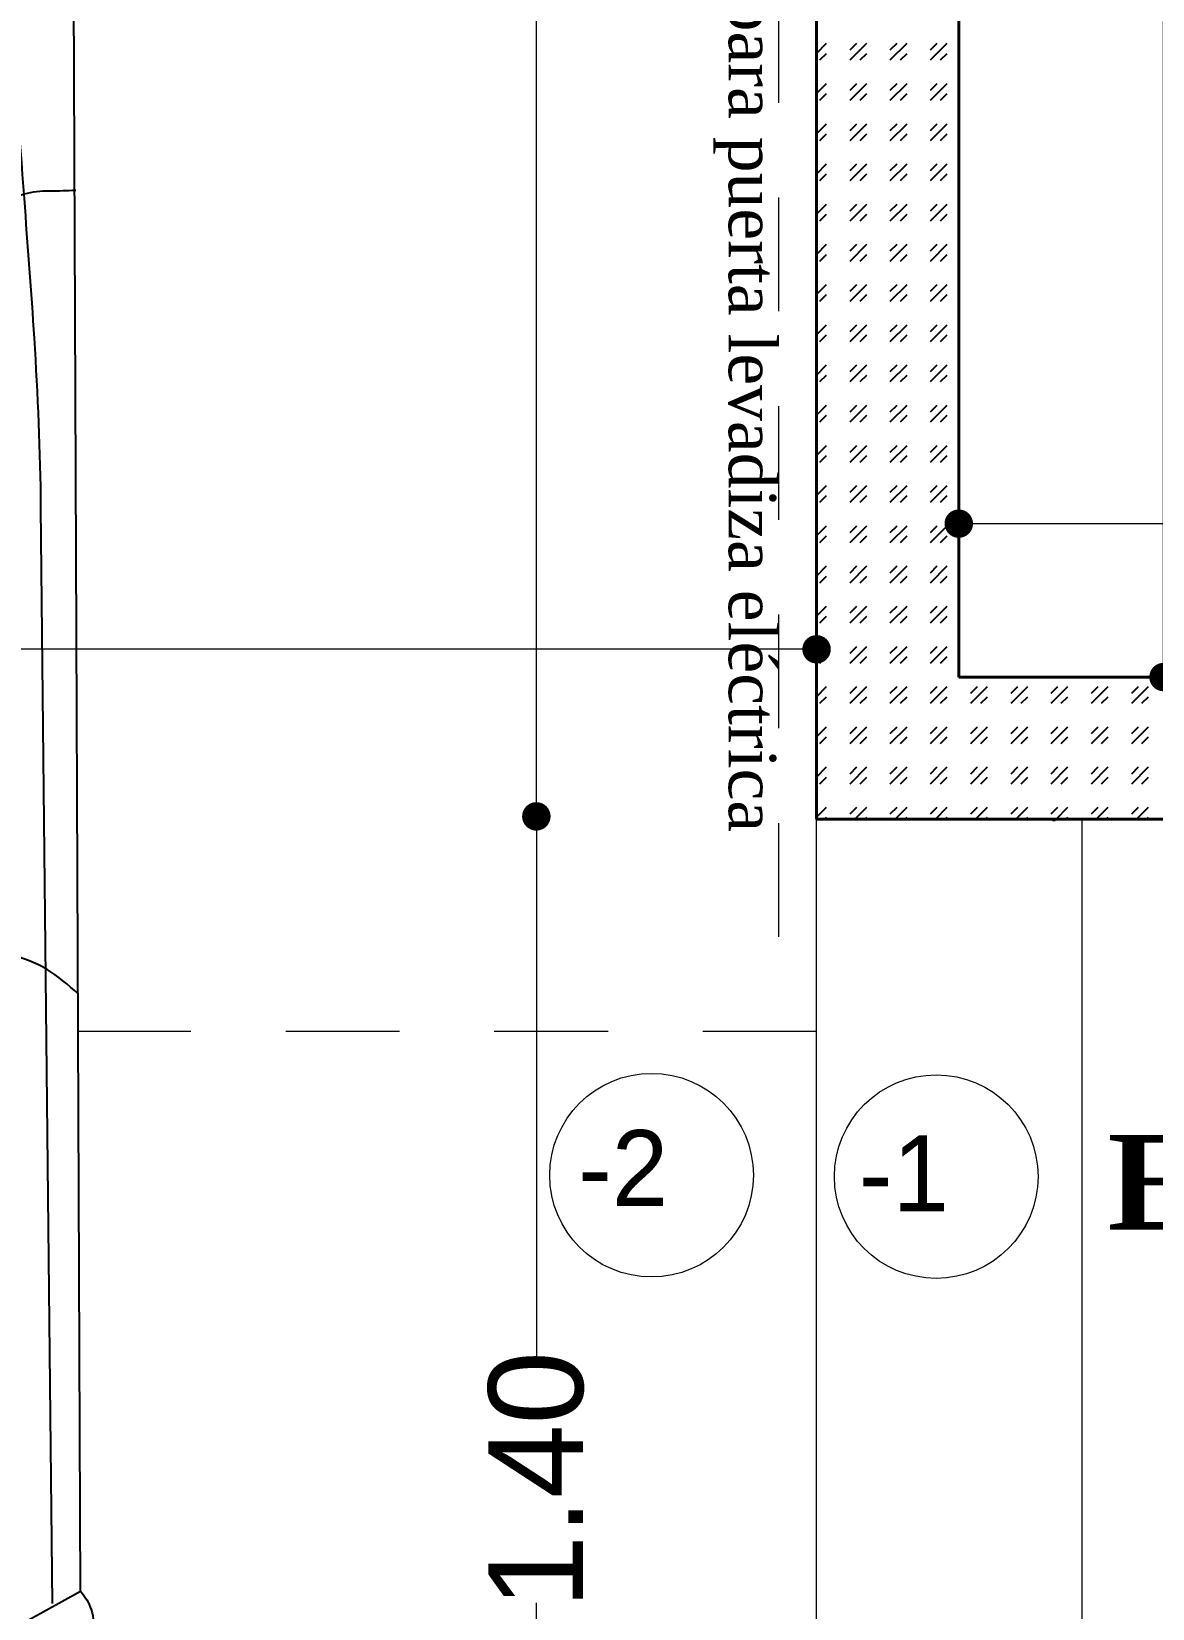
# Model space of a CAD drawing. Header units: inches. Extents: x 2908 to 3459, y -3172 to -55.
# Drawn here: x 3285.644 to 3286.827, y -139.908 to -138.244 of the extents above; entities that cross this region are included whole.
import ezdxf

# ---------------------------------------------------------------- set-up
doc = ezdxf.new("R2010")
doc.units = ezdxf.units.IN
doc.header["$MEASUREMENT"] = 0
doc.linetypes.add('ACAD_ISO02W100', pattern=[15, 12, -3])
for name, color, linetype, lineweight in [('A_TEXT_NOT', 6, 'Continuous', 5), ('Capa2', 1, 'Continuous', 25), ('COTA', 1, 'Continuous', 9), ('lineas proyectadas', 84, 'ACAD_ISO02W100', 18), ('muros 2', 5, 'Continuous', 40), ('PISO', 33, 'Continuous', 18), ('REFuerzo', 7, 'Continuous', 25)]:
    doc.layers.add(name, color=color, linetype=linetype, lineweight=lineweight)
doc.layers.add('MUE', color=124, linetype='Continuous')
doc.layers.add('TEXTO', color=4, linetype='Continuous')
doc.styles.add('Arial new', font='arial.ttf')
doc.styles.add('CONSTRUCTORA', font='times.ttf', dxfattribs={"height": 0.3})
doc.dimstyles.new('GUS', dxfattribs={"dimtxt": 0.1, "dimasz": 0.03, "dimexe": 0.05, "dimexo": 0.05, "dimgap": 0.005, "dimtad": 0, "dimzin": 1, "dimdsep": 46, "dimtxsty": 'Arial new', "dimblk": 'DOT', "dimcen": 0.01, "dimse1": 1, "dimse2": 1, "dimclrd": 1, "dimclre": 252, "dimclrt": 1, "dimaunit": 1, "dimadec": 0, "dimazin": 2, "dimtfac": 1, "dimtmove": 0, "dimatfit": 2, "dimldrblk": 'ARCHTICK', "dimfxl": 1, "dimlwd": -1, "dimlwe": -1, "dimarcsym": 1})

# ---------------------------------------------------------------- blocks, each defined once
blk = doc.blocks.new('A$C588A7816')
at = {"layer": 'MUE'}
for p, q in [((1.6561, 0.1188), (1.71, 0.018)), ((1.6957, 0.0511), (2.9805, 0.0483)), ((1.71, 0.018), (3.8127, 0))]:
    blk.add_line(p, q, dxfattribs=at)
for points, knots in [([(2.9805, 0.0483), (3.0468, 0.0481), (3.1679, 0.0519), (3.3633, 0.0646), (3.5712, 0.0768), (3.7842, 0.0964), (3.9641, 0.111), (4.1, 0.1217), (4.2, 0.1598), (4.2685, 0.2181), (4.2976, 0.2854), (4.3395, 0.432), (4.3606, 0.6259), (4.3671, 0.8003), (4.3674, 0.8637)], [0, 0, 0, 0, 0.198873, 0.363323, 0.587433, 0.823543, 1.004622, 1.129816, 1.230113, 1.320655, 1.388577, 1.443334, 1.771447, 1.958652, 1.958652, 1.958652, 1.958652]), ([(3.3521, 0.0028), (3.3505, 0.023), (3.3567, 0.064), (3.3202, 0.1109), (3.2519, 0.1985), (3.184, 0.2668), (3.1223, 0.3112)], [0, 0, 0, 0, 0.0597371, 0.1139981, 0.1672498, 0.3938869, 0.3938869, 0.3938869, 0.3938869]), ([(1.71, 0.018), (1.7033, 0.0129), (1.6788, -0.0024), (1.6243, 0.0097), (1.6014, 0.0596), (1.5577, 0.0989), (1.5904, 0.1409), (1.6241, 0.1427), (1.6346, 0.1323)], [0, 0, 0, 0, 0.024864, 0.0846267, 0.1362471, 0.1900683, 0.2245199, 0.2681841, 0.2681841, 0.2681841, 0.2681841]), ([(2.4103, 0.012), (2.4206, 0.0237), (2.443, 0.048), (2.4572, 0.0891), (2.4643, 0.1177), (2.4642, 0.1306)], [1.808086, 1.808086, 1.808086, 1.808086, 2.918874, 4.131288, 5.10151, 5.10151, 5.10151, 5.10151])]:
    blk.add_open_spline(points, degree=3, knots=knots, dxfattribs=at)
blk = doc.blocks.new('_Dot')
at = {"color": 0, "linetype": 'ByBlock', "lineweight": -2}
blk.add_line((-0.5, 0), (-1, 0), dxfattribs=at)
at = {"color": 0, "linetype": 'ByBlock', "const_width": 0.5}
blk.add_lwpolyline([(-0.25, 0, 1), (0.25, 0, 1)], format="xyb", close=True, dxfattribs=at)
blk = doc.blocks.new('*D4387')
at = {"layer": 'COTA', "color": 1, "linetype": 'Continuous', "transparency": 16777216}
for p, q in [((3286.6522, -138.7634), (3286.8922, -138.7634)), ((3286.9222, -138.7634), (3286.9522, -138.7634))]:
    blk.add_line(p, q, dxfattribs=at)
at = {"layer": 'Defpoints', "color": 0, "transparency": 16777216}
for p in [(3286.9222, -138.7634), (3286.6222, -138.9253), (3286.9222, -138.9253)]:
    blk.add_point(p, dxfattribs=at)
at = {"layer": 'COTA', "color": 1, "transparency": 16777216, "xscale": 0.03, "yscale": 0.03, "zscale": 0.03, "rotation": 180}
blk.add_blockref('_Dot', (3286.6222, -138.7634), dxfattribs=at)
at = {"layer": 'COTA', "color": 1, "transparency": 16777216, "xscale": 0.03, "yscale": 0.03, "zscale": 0.03}
blk.add_blockref('_Dot', (3286.9222, -138.7634), dxfattribs=at)
at = {"layer": 'COTA', "color": 1, "transparency": 16777216, "insert": (3287.087, -138.7634), "char_height": 0.1, "attachment_point": 5, "style": 'Arial new'}
blk.add_mtext('0.30', dxfattribs=at)
blk = doc.blocks.new('_ArchTick')
at = {"color": 0, "linetype": 'ByBlock', "const_width": 0.15}
blk.add_lwpolyline([(-0.5, -0.5), (0.5, 0.5)], dxfattribs=at)
blk = doc.blocks.new('*D4399')
at = {"layer": 'COTA', "color": 1, "linetype": 'Continuous', "transparency": 16777216}
for p, q in [((3286.8382, -137.2193), (3286.8382, -137.9273)), ((3286.8382, -138.8953), (3286.8382, -138.1872))]:
    blk.add_line(p, q, dxfattribs=at)
at = {"layer": 'Defpoints', "color": 0, "transparency": 16777216}
for p in [(3286.6222, -137.1893), (3286.6222, -138.9253), (3286.8382, -138.9253)]:
    blk.add_point(p, dxfattribs=at)
at = {"layer": 'COTA', "color": 1, "transparency": 16777216, "xscale": 0.03, "yscale": 0.03, "zscale": 0.03}
for p, rotation in [((3286.8382, -137.1893), 90), ((3286.8382, -138.9253), 270)]:
    blk.add_blockref('_Dot', p, dxfattribs=dict(at, rotation=rotation))
at = {"layer": 'COTA', "color": 1, "transparency": 16777216, "insert": (3286.8382, -138.0573), "char_height": 0.1, "attachment_point": 5, "rotation": 90, "style": 'Arial new'}
blk.add_mtext('1.74', dxfattribs=at)
blk = doc.blocks.new('*D4420')
at = {"layer": 'COTA', "color": 1, "linetype": 'Continuous', "transparency": 16777216}
for p, q in [((3286.5022, -139.9535), (3287.0663, -139.9535)), ((3287.8925, -139.9535), (3287.3274, -139.9535))]:
    blk.add_line(p, q, dxfattribs=at)
at = {"layer": 'Defpoints', "color": 0, "transparency": 16777216}
for p in [(3287.9225, -139.0753), (3287.9225, -139.9535), (3286.4722, -140.4753)]:
    blk.add_point(p, dxfattribs=at)
at = {"layer": 'COTA', "color": 1, "transparency": 16777216, "xscale": 0.03, "yscale": 0.03, "zscale": 0.03, "rotation": 180}
blk.add_blockref('_Dot', (3286.4722, -139.9535), dxfattribs=at)
at = {"layer": 'COTA', "color": 1, "transparency": 16777216, "xscale": 0.03, "yscale": 0.03, "zscale": 0.03}
blk.add_blockref('_Dot', (3287.9225, -139.9535), dxfattribs=at)
at = {"layer": 'COTA', "color": 1, "transparency": 16777216, "insert": (3287.1968, -139.9535), "char_height": 0.1, "attachment_point": 5, "style": 'Arial new'}
blk.add_mtext('1.45', dxfattribs=at)
blk = doc.blocks.new('*D4434')
at = {"layer": 'COTA', "color": 1, "linetype": 'Continuous', "transparency": 16777216}
for p, q in [((3286.1766, -137.0662), (3286.1766, -137.9187)), ((3286.1766, -139.0423), (3286.1766, -138.1898))]:
    blk.add_line(p, q, dxfattribs=at)
at = {"layer": 'Defpoints', "color": 0, "transparency": 16777216}
for p in [(3286.3437, -137.0362), (3286.1766, -139.0723), (3286.3437, -139.0723)]:
    blk.add_point(p, dxfattribs=at)
at = {"layer": 'COTA', "color": 1, "transparency": 16777216, "xscale": 0.03, "yscale": 0.03, "zscale": 0.03}
for p, rotation in [((3286.1766, -137.0362), 90), ((3286.1766, -139.0723), 270)]:
    blk.add_blockref('_Dot', p, dxfattribs=dict(at, rotation=rotation))
at = {"layer": 'COTA', "color": 1, "transparency": 16777216, "insert": (3286.1766, -138.0543), "char_height": 0.1, "attachment_point": 5, "rotation": 90, "style": 'Arial new'}
blk.add_mtext('2.04', dxfattribs=at)
blk = doc.blocks.new('*D4435')
at = {"layer": 'COTA', "color": 1, "linetype": 'Continuous', "transparency": 16777216}
for p, q in [((3286.1766, -139.1023), (3286.1766, -139.6423)), ((3286.1766, -140.4423), (3286.1766, -139.9023))]:
    blk.add_line(p, q, dxfattribs=at)
at = {"layer": 'Defpoints', "color": 0, "transparency": 16777216}
for p in [(3286.3437, -139.0723), (3286.1766, -140.4723), (3286.3437, -140.4723)]:
    blk.add_point(p, dxfattribs=at)
at = {"layer": 'COTA', "color": 1, "transparency": 16777216, "xscale": 0.03, "yscale": 0.03, "zscale": 0.03}
for p, rotation in [((3286.1766, -139.0723), 90), ((3286.1766, -140.4723), 270)]:
    blk.add_blockref('_Dot', p, dxfattribs=dict(at, rotation=rotation))
at = {"layer": 'COTA', "color": 1, "transparency": 16777216, "insert": (3286.1766, -139.7723), "char_height": 0.1, "attachment_point": 5, "rotation": 90, "style": 'Arial new'}
blk.add_mtext('1.40', dxfattribs=at)
blk = doc.blocks.new('*D4584')
at = {"layer": 'COTA', "color": 1, "linetype": 'Continuous', "transparency": 16777216}
for p, q in [((3283.5022, -138.896), (3284.8375, -138.896)), ((3286.4422, -138.896), (3285.1069, -138.896))]:
    blk.add_line(p, q, dxfattribs=at)
at = {"layer": 'Defpoints', "color": 0, "transparency": 16777216}
for p in [(3283.4722, -138.896), (3283.4722, -140.0753), (3286.4722, -140.4753)]:
    blk.add_point(p, dxfattribs=at)
at = {"layer": 'COTA', "color": 1, "transparency": 16777216, "xscale": 0.03, "yscale": 0.03, "zscale": 0.03, "rotation": 180}
blk.add_blockref('_Dot', (3283.4722, -138.896), dxfattribs=at)
at = {"layer": 'COTA', "color": 1, "transparency": 16777216, "xscale": 0.03, "yscale": 0.03, "zscale": 0.03}
blk.add_blockref('_Dot', (3286.4722, -138.896), dxfattribs=at)
at = {"layer": 'COTA', "color": 1, "transparency": 16777216, "insert": (3284.9722, -138.896), "char_height": 0.1, "attachment_point": 5, "style": 'Arial new'}
blk.add_mtext('3.00', dxfattribs=at)

msp = doc.modelspace()

# ---------------------------------------------------------------- linework, layer by layer
at = {"layer": 'A_TEXT_NOT'}
for centre in [(3286.2981, -139.4509), (3286.5984, -139.4524)]:
    msp.add_circle(centre, 0.1074, dxfattribs=at)
at = {"layer": 'lineas proyectadas', "ltscale": 0.01}
for p, q in [((3286.4322, -137.0993), (3286.4322, -139.2993)), ((3286.4722, -139.2993), (3283.7225, -139.2993))]:
    msp.add_line(p, q, dxfattribs=at)
at = {"layer": 'muros 2'}
for p, q in [((3286.4722, -139.0753), (3286.4722, -137.0393)), ((3286.6222, -138.9253), (3286.6222, -137.1893)), ((3286.4722, -139.0753), (3286.4722, -137.3393)), ((3286.6222, -138.9253), (3286.6222, -137.3393)), ((3286.9222, -138.9253), (3286.6222, -138.9253)), ((3286.8725, -138.9253), (3286.6222, -138.9253)), ((3286.4722, -139.0753), (3286.9222, -139.0753)), ((3286.4722, -139.0753), (3286.7225, -139.0753)), ((3286.7225, -139.0775), (3286.7225, -139.0753))]:
    msp.add_line(p, q, dxfattribs=at)
at = {"layer": 'PISO'}
for p, q in [((3286.4722, -140.4753), (3286.4722, -139.0753)), ((3286.7522, -140.4753), (3286.7522, -139.0753))]:
    msp.add_line(p, q, dxfattribs=at)
at = {"layer": 'REFuerzo'}
for p, q in [((3286.4722, -138.2672), (3286.4828, -138.2565)), ((3286.4722, -138.2566), (3286.4722, -138.2565)), ((3286.4758, -138.2742), (3286.4828, -138.2672)), ((3286.5076, -138.2742), (3286.5253, -138.2565)), ((3286.5076, -138.2636), (3286.5147, -138.2565)), ((3286.5182, -138.2742), (3286.5253, -138.2672)), ((3286.55, -138.2742), (3286.5677, -138.2565)), ((3286.55, -138.2636), (3286.5571, -138.2565)), ((3286.5606, -138.2742), (3286.5677, -138.2672)), ((3286.5924, -138.2742), (3286.6101, -138.2565)), ((3286.5924, -138.2636), (3286.5995, -138.2565)), ((3286.6031, -138.2742), (3286.6101, -138.2672)), ((3286.4722, -138.3096), (3286.4828, -138.299)), ((3286.4722, -138.299), (3286.4722, -138.299)), ((3286.5076, -138.3167), (3286.5253, -138.299)), ((3286.5076, -138.306), (3286.5147, -138.299)), ((3286.55, -138.3167), (3286.5677, -138.299)), ((3286.55, -138.306), (3286.5571, -138.299)), ((3286.5924, -138.3167), (3286.6101, -138.299)), ((3286.5924, -138.306), (3286.5995, -138.299)), ((3286.4758, -138.3167), (3286.4828, -138.3096)), ((3286.5182, -138.3167), (3286.5253, -138.3096)), ((3286.5606, -138.3167), (3286.5677, -138.3096)), ((3286.6031, -138.3167), (3286.6101, -138.3096)), ((3286.4722, -138.352), (3286.4828, -138.3414)), ((3286.4722, -138.3414), (3286.4722, -138.3414)), ((3286.4758, -138.3591), (3286.4828, -138.352)), ((3286.5076, -138.3591), (3286.5253, -138.3414)), ((3286.5076, -138.3485), (3286.5147, -138.3414)), ((3286.5182, -138.3591), (3286.5253, -138.352)), ((3286.55, -138.3591), (3286.5677, -138.3414)), ((3286.55, -138.3485), (3286.5571, -138.3414)), ((3286.5606, -138.3591), (3286.5677, -138.352)), ((3286.5924, -138.3591), (3286.6101, -138.3414)), ((3286.5924, -138.3485), (3286.5995, -138.3414)), ((3286.6031, -138.3591), (3286.6101, -138.352)), ((3286.4722, -138.3945), (3286.4828, -138.3838)), ((3286.4722, -138.3839), (3286.4722, -138.3838)), ((3286.5076, -138.4015), (3286.5253, -138.3838)), ((3286.5076, -138.3909), (3286.5147, -138.3838)), ((3286.55, -138.4015), (3286.5677, -138.3838)), ((3286.55, -138.3909), (3286.5571, -138.3838)), ((3286.5924, -138.4015), (3286.6101, -138.3838)), ((3286.5924, -138.3909), (3286.5995, -138.3838)), ((3286.4758, -138.4015), (3286.4828, -138.3944)), ((3286.5182, -138.4015), (3286.5253, -138.3944)), ((3286.5606, -138.4015), (3286.5677, -138.3944)), ((3286.6031, -138.4015), (3286.6101, -138.3944)), ((3286.4722, -138.4369), (3286.4828, -138.4263)), ((3286.4722, -138.4263), (3286.4722, -138.4263)), ((3286.5076, -138.4439), (3286.5253, -138.4263)), ((3286.5076, -138.4333), (3286.5147, -138.4263)), ((3286.55, -138.4439), (3286.5677, -138.4263)), ((3286.55, -138.4333), (3286.5571, -138.4263)), ((3286.5924, -138.4439), (3286.6101, -138.4263)), ((3286.5924, -138.4333), (3286.5995, -138.4263)), ((3286.4758, -138.4439), (3286.4828, -138.4369)), ((3286.5182, -138.4439), (3286.5253, -138.4369)), ((3286.5606, -138.4439), (3286.5677, -138.4369)), ((3286.6031, -138.4439), (3286.6101, -138.4369)), ((3286.4722, -138.4793), (3286.4828, -138.4687)), ((3286.4722, -138.4687), (3286.4722, -138.4687)), ((3286.5076, -138.4864), (3286.5253, -138.4687)), ((3286.5076, -138.4757), (3286.5147, -138.4687)), ((3286.55, -138.4864), (3286.5677, -138.4687)), ((3286.55, -138.4757), (3286.5571, -138.4687)), ((3286.5924, -138.4864), (3286.6101, -138.4687)), ((3286.5924, -138.4757), (3286.5995, -138.4687)), ((3286.4758, -138.4864), (3286.4828, -138.4793)), ((3286.5182, -138.4864), (3286.5253, -138.4793)), ((3286.5606, -138.4864), (3286.5677, -138.4793)), ((3286.6031, -138.4864), (3286.6101, -138.4793)), ((3286.4722, -138.5217), (3286.4828, -138.5111)), ((3286.4722, -138.5111), (3286.4722, -138.5111)), ((3286.5076, -138.5288), (3286.5253, -138.5111)), ((3286.5076, -138.5182), (3286.5147, -138.5111)), ((3286.55, -138.5288), (3286.5677, -138.5111)), ((3286.55, -138.5182), (3286.5571, -138.5111)), ((3286.5924, -138.5288), (3286.6101, -138.5111)), ((3286.5924, -138.5182), (3286.5995, -138.5111)), ((3286.4758, -138.5288), (3286.4828, -138.5217)), ((3286.5182, -138.5288), (3286.5253, -138.5217)), ((3286.5606, -138.5288), (3286.5677, -138.5217)), ((3286.6031, -138.5288), (3286.6101, -138.5217)), ((3286.4722, -138.5642), (3286.4828, -138.5535)), ((3286.4722, -138.5536), (3286.4722, -138.5535)), ((3286.4758, -138.5712), (3286.4828, -138.5641)), ((3286.5076, -138.5712), (3286.5253, -138.5535)), ((3286.5076, -138.5606), (3286.5147, -138.5535)), ((3286.5182, -138.5712), (3286.5253, -138.5641)), ((3286.55, -138.5712), (3286.5677, -138.5535)), ((3286.55, -138.5606), (3286.5571, -138.5535)), ((3286.5606, -138.5712), (3286.5677, -138.5641)), ((3286.5924, -138.5712), (3286.6101, -138.5535)), ((3286.5924, -138.5606), (3286.5995, -138.5535)), ((3286.6031, -138.5712), (3286.6101, -138.5641)), ((3286.4722, -138.6066), (3286.4828, -138.596)), ((3286.4722, -138.596), (3286.4722, -138.596)), ((3286.5076, -138.6136), (3286.5253, -138.596)), ((3286.5076, -138.603), (3286.5147, -138.596)), ((3286.55, -138.6136), (3286.5677, -138.596)), ((3286.55, -138.603), (3286.5571, -138.596)), ((3286.5924, -138.6136), (3286.6101, -138.596)), ((3286.5924, -138.603), (3286.5995, -138.596)), ((3286.4758, -138.6136), (3286.4828, -138.6066)), ((3286.5182, -138.6136), (3286.5253, -138.6066)), ((3286.5606, -138.6136), (3286.5677, -138.6066)), ((3286.6031, -138.6136), (3286.6101, -138.6066)), ((3286.4722, -138.649), (3286.4828, -138.6384)), ((3286.4722, -138.6384), (3286.4722, -138.6384)), ((3286.4758, -138.6561), (3286.4828, -138.649)), ((3286.5076, -138.6561), (3286.5253, -138.6384)), ((3286.5076, -138.6455), (3286.5147, -138.6384)), ((3286.5182, -138.6561), (3286.5253, -138.649)), ((3286.55, -138.6561), (3286.5677, -138.6384)), ((3286.55, -138.6455), (3286.5571, -138.6384)), ((3286.5606, -138.6561), (3286.5677, -138.649)), ((3286.5924, -138.6561), (3286.6101, -138.6384)), ((3286.5924, -138.6455), (3286.5995, -138.6384)), ((3286.6031, -138.6561), (3286.6101, -138.649)), ((3286.4722, -138.6915), (3286.4828, -138.6808)), ((3286.4722, -138.6808), (3286.4722, -138.6808)), ((3286.5076, -138.6985), (3286.5253, -138.6808)), ((3286.5076, -138.6879), (3286.5147, -138.6808)), ((3286.55, -138.6985), (3286.5677, -138.6808)), ((3286.55, -138.6879), (3286.5571, -138.6808)), ((3286.5924, -138.6985), (3286.6101, -138.6808)), ((3286.5924, -138.6879), (3286.5995, -138.6808)), ((3286.4758, -138.6985), (3286.4828, -138.6914)), ((3286.5182, -138.6985), (3286.5253, -138.6914)), ((3286.5606, -138.6985), (3286.5677, -138.6914)), ((3286.6031, -138.6985), (3286.6101, -138.6914)), ((3286.4722, -138.7339), (3286.4828, -138.7232)), ((3286.4722, -138.7233), (3286.4722, -138.7232)), ((3286.4758, -138.7409), (3286.4828, -138.7338)), ((3286.5076, -138.7409), (3286.5253, -138.7232)), ((3286.5076, -138.7303), (3286.5147, -138.7232)), ((3286.5182, -138.7409), (3286.5253, -138.7338)), ((3286.55, -138.7409), (3286.5677, -138.7232)), ((3286.55, -138.7303), (3286.5571, -138.7232)), ((3286.5606, -138.7409), (3286.5677, -138.7338)), ((3286.5924, -138.7409), (3286.6101, -138.7232)), ((3286.5924, -138.7303), (3286.5995, -138.7232)), ((3286.6031, -138.7409), (3286.6101, -138.7338)), ((3286.4722, -138.7763), (3286.4828, -138.7657)), ((3286.4722, -138.7657), (3286.4722, -138.7657)), ((3286.5076, -138.7833), (3286.5253, -138.7657)), ((3286.5076, -138.7727), (3286.5147, -138.7657)), ((3286.55, -138.7833), (3286.5677, -138.7657)), ((3286.55, -138.7727), (3286.5571, -138.7657)), ((3286.5924, -138.7833), (3286.6101, -138.7657)), ((3286.5924, -138.7727), (3286.5995, -138.7657)), ((3286.4758, -138.7833), (3286.4828, -138.7763)), ((3286.5182, -138.7833), (3286.5253, -138.7763)), ((3286.5606, -138.7833), (3286.5677, -138.7763)), ((3286.6031, -138.7833), (3286.6101, -138.7763)), ((3286.4722, -138.8187), (3286.4828, -138.8081)), ((3286.4722, -138.8081), (3286.4722, -138.8081)), ((3286.4758, -138.8258), (3286.4828, -138.8187)), ((3286.5076, -138.8258), (3286.5253, -138.8081)), ((3286.5076, -138.8152), (3286.5147, -138.8081)), ((3286.5182, -138.8258), (3286.5253, -138.8187)), ((3286.55, -138.8258), (3286.5677, -138.8081)), ((3286.55, -138.8152), (3286.5571, -138.8081)), ((3286.5606, -138.8258), (3286.5677, -138.8187)), ((3286.5924, -138.8258), (3286.6101, -138.8081)), ((3286.5924, -138.8152), (3286.5995, -138.8081)), ((3286.6031, -138.8258), (3286.6101, -138.8187)), ((3286.4722, -138.8612), (3286.4828, -138.8505)), ((3286.4722, -138.8506), (3286.4722, -138.8505)), ((3286.5076, -138.8682), (3286.5253, -138.8505)), ((3286.5076, -138.8576), (3286.5147, -138.8505)), ((3286.55, -138.8682), (3286.5677, -138.8505)), ((3286.55, -138.8576), (3286.5571, -138.8505)), ((3286.5924, -138.8682), (3286.6101, -138.8505)), ((3286.5924, -138.8576), (3286.5995, -138.8505)), ((3286.4758, -138.8682), (3286.4828, -138.8611)), ((3286.5182, -138.8682), (3286.5253, -138.8611)), ((3286.5606, -138.8682), (3286.5677, -138.8611)), ((3286.6031, -138.8682), (3286.6101, -138.8611)), ((3286.4722, -138.9036), (3286.4828, -138.8929)), ((3286.4722, -138.893), (3286.4722, -138.8929)), ((3286.5076, -138.9106), (3286.5253, -138.8929)), ((3286.5076, -138.9), (3286.5147, -138.8929)), ((3286.55, -138.9106), (3286.5677, -138.8929)), ((3286.55, -138.9), (3286.5571, -138.8929)), ((3286.5924, -138.9106), (3286.6101, -138.8929)), ((3286.5924, -138.9), (3286.5995, -138.8929)), ((3286.4758, -138.9106), (3286.4828, -138.9035)), ((3286.5182, -138.9106), (3286.5253, -138.9035)), ((3286.5606, -138.9106), (3286.5677, -138.9035)), ((3286.6031, -138.9106), (3286.6101, -138.9035)), ((3286.4722, -138.946), (3286.4828, -138.9354)), ((3286.4722, -138.9354), (3286.4722, -138.9354)), ((3286.5076, -138.953), (3286.5253, -138.9354)), ((3286.5076, -138.9424), (3286.5147, -138.9354)), ((3286.55, -138.953), (3286.5677, -138.9354)), ((3286.55, -138.9424), (3286.5571, -138.9354)), ((3286.5924, -138.953), (3286.6101, -138.9354)), ((3286.5924, -138.9424), (3286.5995, -138.9354)), ((3286.6349, -138.953), (3286.6526, -138.9354)), ((3286.6349, -138.9424), (3286.6419, -138.9354)), ((3286.6773, -138.953), (3286.695, -138.9354)), ((3286.6773, -138.9424), (3286.6844, -138.9354)), ((3286.7197, -138.953), (3286.7374, -138.9354)), ((3286.7197, -138.9424), (3286.7268, -138.9354)), ((3286.7622, -138.953), (3286.7798, -138.9354)), ((3286.7622, -138.9424), (3286.7692, -138.9354)), ((3286.8046, -138.953), (3286.8223, -138.9354)), ((3286.8046, -138.9424), (3286.8117, -138.9354)), ((3286.4758, -138.953), (3286.4828, -138.946)), ((3286.5182, -138.953), (3286.5253, -138.946)), ((3286.5606, -138.953), (3286.5677, -138.946)), ((3286.6031, -138.953), (3286.6101, -138.946)), ((3286.6455, -138.953), (3286.6526, -138.946)), ((3286.6879, -138.953), (3286.695, -138.946)), ((3286.7303, -138.953), (3286.7374, -138.946)), ((3286.7728, -138.953), (3286.7798, -138.946)), ((3286.8152, -138.953), (3286.8223, -138.946)), ((3286.4722, -138.9884), (3286.4828, -138.9778)), ((3286.4722, -138.9778), (3286.4722, -138.9778)), ((3286.5076, -138.9955), (3286.5253, -138.9778)), ((3286.5076, -138.9849), (3286.5147, -138.9778)), ((3286.55, -138.9955), (3286.5677, -138.9778)), ((3286.55, -138.9849), (3286.5571, -138.9778)), ((3286.5924, -138.9955), (3286.6101, -138.9778)), ((3286.5924, -138.9849), (3286.5995, -138.9778)), ((3286.6349, -138.9955), (3286.6526, -138.9778)), ((3286.6349, -138.9849), (3286.6419, -138.9778)), ((3286.6773, -138.9955), (3286.695, -138.9778)), ((3286.6773, -138.9849), (3286.6844, -138.9778)), ((3286.7197, -138.9955), (3286.7374, -138.9778)), ((3286.7197, -138.9849), (3286.7268, -138.9778)), ((3286.7622, -138.9955), (3286.7798, -138.9778)), ((3286.7622, -138.9849), (3286.7692, -138.9778)), ((3286.8046, -138.9955), (3286.8223, -138.9778)), ((3286.8046, -138.9849), (3286.8117, -138.9778)), ((3286.4758, -138.9955), (3286.4828, -138.9884)), ((3286.5182, -138.9955), (3286.5253, -138.9884)), ((3286.5606, -138.9955), (3286.5677, -138.9884)), ((3286.6031, -138.9955), (3286.6101, -138.9884)), ((3286.6455, -138.9955), (3286.6526, -138.9884)), ((3286.6879, -138.9955), (3286.695, -138.9884)), ((3286.7303, -138.9955), (3286.7374, -138.9884)), ((3286.7728, -138.9955), (3286.7798, -138.9884)), ((3286.8152, -138.9955), (3286.8223, -138.9884)), ((3286.4722, -139.0309), (3286.4828, -139.0202)), ((3286.4722, -139.0203), (3286.4722, -139.0202)), ((3286.4758, -139.0379), (3286.4828, -139.0308)), ((3286.5076, -139.0379), (3286.5253, -139.0202)), ((3286.5076, -139.0273), (3286.5147, -139.0202)), ((3286.5182, -139.0379), (3286.5253, -139.0308)), ((3286.55, -139.0379), (3286.5677, -139.0202)), ((3286.55, -139.0273), (3286.5571, -139.0202)), ((3286.5606, -139.0379), (3286.5677, -139.0308)), ((3286.5924, -139.0379), (3286.6101, -139.0202)), ((3286.5924, -139.0273), (3286.5995, -139.0202)), ((3286.6031, -139.0379), (3286.6101, -139.0308)), ((3286.6349, -139.0379), (3286.6526, -139.0202)), ((3286.6349, -139.0273), (3286.6419, -139.0202)), ((3286.6455, -139.0379), (3286.6526, -139.0308)), ((3286.6773, -139.0379), (3286.695, -139.0202)), ((3286.6773, -139.0273), (3286.6844, -139.0202)), ((3286.6879, -139.0379), (3286.695, -139.0308)), ((3286.7197, -139.0379), (3286.7374, -139.0202)), ((3286.7197, -139.0273), (3286.7268, -139.0202)), ((3286.7303, -139.0379), (3286.7374, -139.0308)), ((3286.7622, -139.0379), (3286.7798, -139.0202)), ((3286.7622, -139.0273), (3286.7692, -139.0202)), ((3286.7728, -139.0379), (3286.7798, -139.0308)), ((3286.8046, -139.0379), (3286.8223, -139.0202)), ((3286.8046, -139.0273), (3286.8117, -139.0202)), ((3286.8152, -139.0379), (3286.8223, -139.0308)), ((3286.4722, -139.0733), (3286.4828, -139.0626)), ((3286.4722, -139.0627), (3286.4722, -139.0626)), ((3286.5076, -139.0697), (3286.5147, -139.0626)), ((3286.5126, -139.0753), (3286.5253, -139.0626)), ((3286.55, -139.0697), (3286.5571, -139.0626)), ((3286.555, -139.0753), (3286.5677, -139.0626)), ((3286.5924, -139.0697), (3286.5995, -139.0626)), ((3286.5975, -139.0753), (3286.6101, -139.0626)), ((3286.6349, -139.0697), (3286.6419, -139.0626)), ((3286.6399, -139.0753), (3286.6526, -139.0626)), ((3286.6773, -139.0697), (3286.6844, -139.0626)), ((3286.6823, -139.0753), (3286.695, -139.0626)), ((3286.7197, -139.0697), (3286.7268, -139.0626)), ((3286.7248, -139.0753), (3286.7374, -139.0626)), ((3286.7622, -139.0697), (3286.7692, -139.0626)), ((3286.7672, -139.0753), (3286.7798, -139.0626)), ((3286.8046, -139.0697), (3286.8117, -139.0626)), ((3286.8096, -139.0753), (3286.8223, -139.0626)), ((3286.4808, -139.0753), (3286.4828, -139.0733)), ((3286.5232, -139.0753), (3286.5253, -139.0733)), ((3286.5657, -139.0753), (3286.5677, -139.0733)), ((3286.6081, -139.0753), (3286.6101, -139.0733)), ((3286.6505, -139.0753), (3286.6526, -139.0733)), ((3286.6929, -139.0753), (3286.695, -139.0733)), ((3286.7354, -139.0753), (3286.7374, -139.0733)), ((3286.7778, -139.0753), (3286.7798, -139.0733)), ((3286.8202, -139.0753), (3286.8223, -139.0733))]:
    msp.add_line(p, q, dxfattribs=at)

# ---------------------------------------------------------------- block references
at = {"layer": 'Capa2', "xscale": 0.9000000000000268, "yscale": 0.9000000000000268, "zscale": 0.9000000000000268, "rotation": 90.72798847215414}
msp.add_blockref('A$C588A7816', (3285.7316, -141.4284, 1.031), dxfattribs=at)

# ---------------------------------------------------------------- texts
at = {"layer": 'A_TEXT_NOT', "char_height": 0.08, "width": 0.286193, "attachment_point": 2, "rotation": 359.9982, "line_spacing_factor": 0.938532}
for s, insert in [('-2', (3286.2681, -139.4033)), ('-1', (3286.5643, -139.4089))]:
    msp.add_mtext(s, dxfattribs=dict(at, insert=insert))
at = {"layer": 'TEXTO', "style": 'CONSTRUCTORA'}
msp.add_text('Proyeción soporte para puerta levadiza eléctrica ', height=0.05, rotation=270.0038, dxfattribs=at).set_placement((3286.3795, -137.6401))
at = {"layer": 'TEXTO', "insert": (3286.7793, -139.2418, 1.031), "char_height": 0.1, "width": 2.362761, "attachment_point": 1, "style": 'CONSTRUCTORA'}
msp.add_mtext('{\\fTimes New Roman|b1|i0|c0|p18;\\T1.1;      HALL \\PESCALERAS}', dxfattribs=at)

# ---------------------------------------------------------------- dimensions: what is measured, and where the dimension line sits
at = {"layer": 'COTA'}
for base, p1, p2, picture, middle in [((3286.1766, -139.0723), (3286.3437, -137.0362), (3286.3437, -139.0723), '*D4434', (3286.1766, -138.0543)), ((3286.8382, -138.9253), (3286.6222, -137.1893), (3286.6222, -138.9253), '*D4399', (3286.8382, -138.0573)), ((3286.1766, -140.4723), (3286.3437, -139.0723), (3286.3437, -140.4723), '*D4435', (3286.1766, -139.7723))]:
    dim = msp.add_linear_dim(base=base, p1=p1, p2=p2, angle=90, dimstyle='GUS', dxfattribs=at)
    dim.commit()
    dim.dimension.update_dxf_attribs({"geometry": picture, "text_midpoint": middle})
for base, p1, p2, picture, middle in [((3286.9222, -138.7634), (3286.6222, -138.9253), (3286.9222, -138.9253), '*D4387', (3287.087, -138.7634)), ((3283.4722, -138.896), (3286.4722, -140.4753), (3283.4722, -140.0753), '*D4584', (3284.9722, -138.896))]:
    dim = msp.add_linear_dim(base=base, p1=p1, p2=p2, dimstyle='GUS', dxfattribs=at)
    dim.commit()
    dim.dimension.update_dxf_attribs({"geometry": picture, "text_midpoint": middle})
dim = msp.add_linear_dim(base=(3287.9225, -139.9535), p1=(3286.4722, -140.4753), p2=(3287.9225, -139.0753), dimstyle='GUS', dxfattribs=at)
dim.commit()
dim.dimension.update_dxf_attribs({"geometry": '*D4420', "text_midpoint": (3287.1968, -139.9535), "dimtype": 160})

doc.saveas('drawing.dxf')
